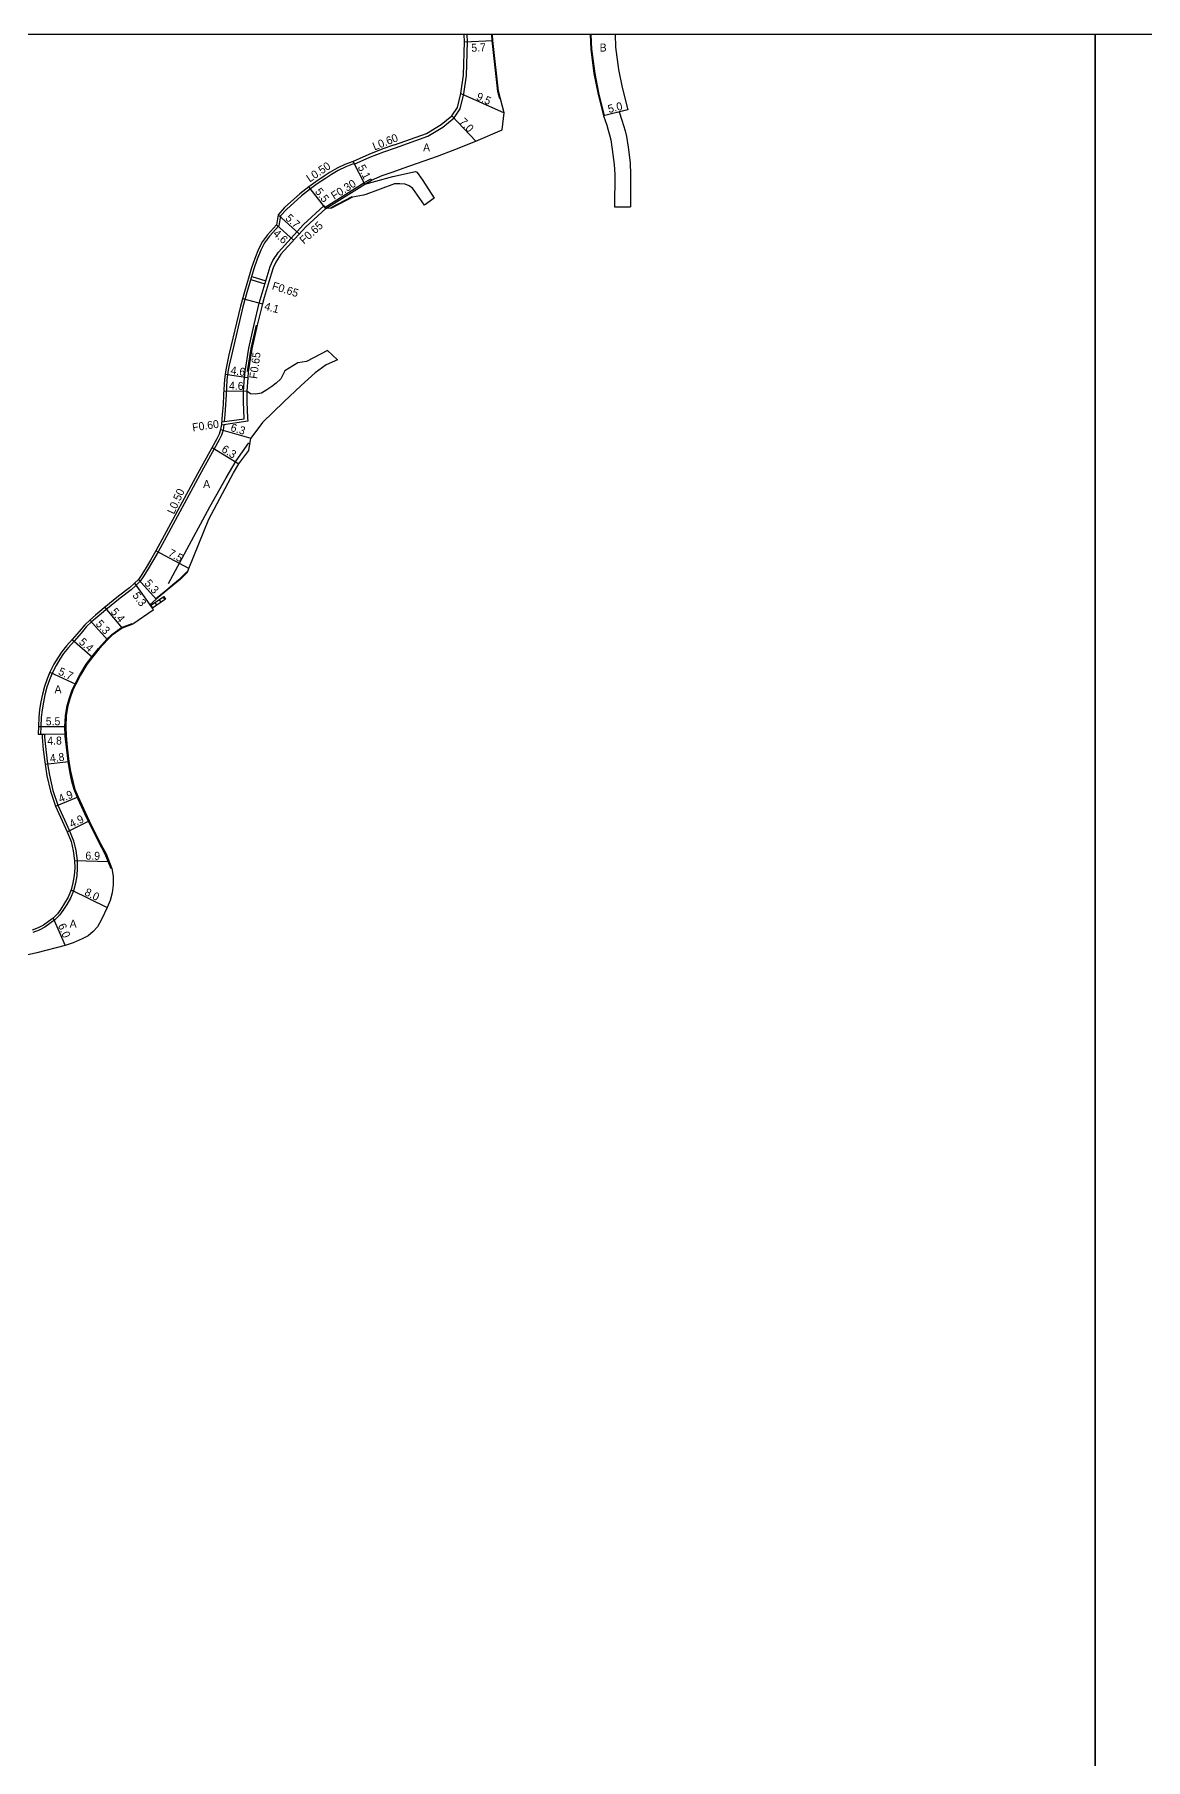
# Model space of a CAD drawing. Header units: metres. Extents: x -24000 to -21600, y -102000 to -99000.
# Drawn here: x -23412.1 to -23189.9, y -99344.9 to -99000 of the extents above; entities that cross this region are included whole.
import ezdxf

# ---------------------------------------------------------------- set-up
doc = ezdxf.new("R2010")
doc.units = ezdxf.units.M
doc.header["$LTSCALE"] = 2.5
for name, color, linetype in [('その他', 7, 'Continuous'), ('側溝・桝', 7, 'Continuous'), ('図郭', 7, 'Continuous'), ('幅員', 7, 'Continuous'), ('歩道・分離帯・安全施設', 7, 'Continuous'), ('舗装', 7, 'Continuous'), ('道路', 7, 'Continuous')]:
    doc.layers.add(name, color=color, linetype=linetype)
doc.styles.get("Standard").update_dxf_attribs({"font": ''})
doc.styles.get('Standard').set_extended_font_data('@MS PGothic')

msp = doc.modelspace()

# ---------------------------------------------------------------- linework, layer by layer
at = {"layer": 'その他', "flags": 128}
for points in [[(-23388.9, -99114.16), (-23386.25, -99112.35)], [(-23388.52, -99114.71), (-23388.9, -99114.16)], [(-23388.44, -99114.65), (-23388.82, -99114.1)], [(-23385.88, -99112.9), (-23388.52, -99114.71)], [(-23387.61, -99114.09), (-23387.99, -99113.54)], [(-23386.79, -99113.52), (-23387.17, -99112.97)], [(-23385.96, -99112.96), (-23386.34, -99112.41)], [(-23386.25, -99112.35), (-23385.88, -99112.9)]]:
    msp.add_lwpolyline(points, dxfattribs=at)
at = {"layer": '側溝・桝', "flags": 128}
for points in [[(-23348.38, -99025.36), (-23348.14, -99025.91), (-23345.01, -99024.51), (-23342.23, -99023.44), (-23339.9, -99022.63), (-23333.43, -99020.33), (-23330.43, -99018.5), (-23328.19, -99016.69), (-23326.94, -99014.84), (-23326.22, -99011.88), (-23325.71, -99008.19), (-23325.53, -99001.48), (-23325.57, -99000)], [(-23348.18, -99025.82), (-23349.83, -99026.46), (-23351.35, -99027.17), (-23352.69, -99027.96), (-23353.91, -99028.76), (-23355.56, -99029.87), (-23356.91, -99030.85), (-23358.73, -99032.25), (-23361.73, -99034.96), (-23362.91, -99036.27), (-23363.24, -99038.27), (-23365.11, -99040.35), (-23366.08, -99041.68), (-23366.84, -99043.12), (-23367.55, -99044.95), (-23368.2, -99046.82), (-23369.63, -99051.59), (-23370.4, -99054.48), (-23372.71, -99064.19), (-23373.14, -99066.14), (-23373.33, -99067.1), (-23373.48, -99068.07), (-23373.6, -99069.04), (-23373.77, -99072.02), (-23373.89, -99074.02), (-23374.03, -99076.02), (-23374.15, -99077.39)], [(-23353.8, -99034.77), (-23346.06, -99029.9)], [(-23368.66, -99048.36), (-23365.85, -99049.25)], [(-23368.85, -99048.98), (-23366.04, -99049.87)], [(-23369.62, -99071.33), (-23369.64, -99073.42), (-23369.51, -99076.74), (-23369.42, -99077.34), (-23374.72, -99078.08)], [(-23374.2, -99078.01), (-23374.2, -99078.04), (-23374.38, -99079.08), (-23374.7, -99080.1), (-23375.15, -99081.04), (-23379.04, -99088.05), (-23386.17, -99101.24), (-23387.37, -99103.46), (-23388.47, -99105.34), (-23389.53, -99107.15), (-23390.33, -99108.45), (-23390.93, -99109.31), (-23391.75, -99110.08), (-23392.77, -99111.01), (-23394.96, -99112.71), (-23397.81, -99115.03), (-23399.56, -99116.49), (-23400.71, -99117.45), (-23401.67, -99118.37), (-23402.79, -99119.7), (-23404.18, -99121.28), (-23405.28, -99122.55), (-23406.27, -99123.76), (-23407.01, -99124.89), (-23407.77, -99126.17), (-23408.56, -99127.69), (-23409.1, -99129.01), (-23409.62, -99130.5), (-23410, -99132.03), (-23410.31, -99133.49), (-23410.56, -99135.06), (-23410.73, -99136.51), (-23410.8, -99138.41), (-23410.86, -99139.91)], [(-23410.58, -99139.92), (-23410.08, -99139.91), (-23410.07, -99140.47), (-23409.84, -99142.94), (-23409.48, -99145.85), (-23409.11, -99148.11), (-23408.43, -99151.18), (-23407.44, -99154.1), (-23405.12, -99159.2), (-23404.27, -99161.22), (-23403.85, -99163.13), (-23403.59, -99165.14), (-23403.55, -99166.71), (-23403.65, -99168.2), (-23403.91, -99169.7), (-23404.28, -99171.21), (-23404.9, -99172.68), (-23405.65, -99173.95), (-23406.41, -99175.18), (-23407.1, -99176.11), (-23408, -99177.04), (-23408.99, -99177.77), (-23410.02, -99178.47), (-23411.16, -99179.1), (-23412.41, -99179.55)]]:
    msp.add_lwpolyline(points, dxfattribs=at)
at = {"layer": '側溝・桝'}
for points in [[(-23353.98, -99034.53), (-23346.22, -99029.64), (-23344.83, -99028.85), (-23344.68, -99029.11)], [(-23374.66, -99077.46), (-23370.15, -99076.83), (-23370.15, -99076.8), (-23370.29, -99073.43), (-23370.27, -99071.31), (-23370.07, -99068.59), (-23369.98, -99067.35), (-23369.24, -99062.7), (-23368.19, -99057.98), (-23367.14, -99053.69), (-23366.79, -99052.39), (-23365.39, -99047.73), (-23364.95, -99046.4), (-23364.41, -99045.19), (-23363.32, -99043.52), (-23358.33, -99037.99), (-23354.2, -99034.26), (-23353.8, -99034.77)]]:
    msp.add_lwpolyline(points, dxfattribs=at)
at = {"layer": '図郭'}
for points in [[(-24000, -99600), (-23200, -99600), (-23200, -99000), (-24000, -99000)], [(-23200, -99600), (-22400, -99600), (-22400, -99000), (-23200, -99000)]]:
    msp.add_lwpolyline(points, close=True, dxfattribs=at)
at = {"layer": '幅員', "flags": 128}
for points in [[(-23326.13, -99001.48), (-23320.43, -99001.2)], [(-23326.81, -99011.77), (-23318.14, -99015.65)], [(-23328.64, -99016.29), (-23323.82, -99021.36)], [(-23293.47, -99015.03), (-23298.31, -99016.25)], [(-23346.06, -99029.9), (-23348.38, -99025.36)], [(-23353.8, -99034.77), (-23357.21, -99030.45)], [(-23363.71, -99038.05), (-23360.29, -99041.13)], [(-23363.38, -99036.04), (-23359.15, -99039.86)], [(-23370.47, -99052.8), (-23366.51, -99053.85)], [(-23369.42, -99068.64), (-23373.98, -99068)], [(-23374.22, -99071.24), (-23369.62, -99071.33)], [(-23374.87, -99078.96), (-23368.83, -99080.74)], [(-23376.57, -99082.57), (-23371.2, -99085.87)], [(-23381.21, -99106.79), (-23387.81, -99103.21)], [(-23411.3, -99138.39), (-23405.8, -99138.37)], [(-23410.58, -99139.92), (-23405.78, -99139.86)], [(-23409.97, -99145.92), (-23405.21, -99145.33)], [(-23407.91, -99154.29), (-23403.37, -99152.45)], [(-23405.58, -99159.41), (-23401.19, -99157.23)], [(-23404.09, -99165.18), (-23397.19, -99165.33)], [(-23404.76, -99171.05), (-23397.58, -99174.57)], [(-23408.33, -99176.66), (-23405.98, -99182.18)]]:
    msp.add_lwpolyline(points, dxfattribs=at)
at = {"layer": '幅員'}
for points in [[(-23392.09, -99109.71), (-23389, -99114.02)], [(-23391.31, -99108.98), (-23387.74, -99112.89)], [(-23401.05, -99117.07), (-23397.51, -99121.02)], [(-23398.05, -99114.58), (-23394.59, -99118.72)], [(-23404.56, -99120.95), (-23400.49, -99124.5)], [(-23409.01, -99127.47), (-23403.84, -99129.88)]]:
    msp.add_lwpolyline(points, dxfattribs=at)
at = {"layer": '歩道・分離帯・安全施設', "flags": 128}
for points in [[(-23319.04, -99012.88), (-23319.46, -99011.37), (-23320.58, -99001.21), (-23320.67, -99000)], [(-23300.85, -99000), (-23300.71, -99002.96), (-23300.07, -99007.77), (-23299.31, -99011.66), (-23298.17, -99016.21)], [(-23352.76, -99034.57), (-23348.58, -99032.4)], [(-23369.48, -99067.4), (-23368.75, -99062.79), (-23367.7, -99058.1)], [(-23385.29, -99109.8), (-23377.01, -99094.47), (-23373.76, -99088.65), (-23371.74, -99085.26), (-23369.23, -99081.67)], [(-23387.84, -99112.77), (-23385.92, -99111.22), (-23384.44, -99109.97), (-23382.98, -99108.77), (-23381.62, -99107.41)]]:
    msp.add_lwpolyline(points, dxfattribs=at)
at = {"layer": '歩道・分離帯・安全施設'}
msp.add_lwpolyline([(-23396.78, -99166.79), (-23397.93, -99163.86), (-23399.3, -99161.38), (-23401.68, -99156.56), (-23403.35, -99152.88), (-23404.14, -99150.93), (-23404.59, -99149.36), (-23405.03, -99147.33), (-23405.37, -99145.26), (-23405.72, -99142.49), (-23405.93, -99140.26), (-23406, -99138.37), (-23405.9, -99136.22), (-23405.56, -99134.17), (-23405.17, -99132.81), (-23404.54, -99131.06), (-23403.98, -99129.81), (-23403.05, -99128), (-23401.74, -99125.88), (-23400.6, -99124.41), (-23399.28, -99122.77), (-23397.62, -99120.91), (-23396.64, -99119.99), (-23394.66, -99118.59), (-23392.57, -99117.79)], dxfattribs=at)
at = {"layer": '道路', "flags": 128}
for points in [[(-23346.06, -99029.9), (-23344.68, -99029.11), (-23342.54, -99028.17), (-23340.4, -99027.43), (-23338.35, -99026.75), (-23331.53, -99024.33), (-23328.4, -99023.16), (-23323.82, -99021.36), (-23318.55, -99019.09), (-23318.14, -99015.65), (-23319.31, -99011.34), (-23320.43, -99001.2), (-23320.52, -99000)], [(-23340.11, -99022.07), (-23333.69, -99019.79), (-23330.77, -99018.01), (-23328.64, -99016.29), (-23327.5, -99014.59), (-23326.81, -99011.77), (-23326.31, -99008.14), (-23326.13, -99001.48), (-23326.17, -99000)], [(-23301, -99000), (-23300.86, -99002.97), (-23300.22, -99007.79), (-23299.46, -99011.69), (-23298.31, -99016.25), (-23297.67, -99018.14), (-23297.37, -99019.1), (-23297.1, -99020.06), (-23296.86, -99021.03), (-23296.55, -99023), (-23296.28, -99024.98), (-23296.17, -99025.98), (-23296.07, -99027.98), (-23296.08, -99034.49)], [(-23296, -99000), (-23295.88, -99002.52), (-23295.29, -99006.98), (-23294.58, -99010.6), (-23293.47, -99015.03), (-23295.21, -99015.47), (-23294.64, -99017.15), (-23294.32, -99018.18), (-23294.01, -99019.24), (-23293.73, -99020.4), (-23293.4, -99022.54), (-23293.12, -99024.6), (-23293, -99025.73), (-23292.88, -99027.9), (-23292.9, -99034.49)], [(-23340.11, -99022.07), (-23342.44, -99022.87), (-23345.24, -99023.96), (-23348.38, -99025.36), (-23350.03, -99026), (-23351.58, -99026.73), (-23352.96, -99027.54), (-23354.19, -99028.34), (-23355.85, -99029.46), (-23357.21, -99030.45), (-23359.05, -99031.86), (-23362.08, -99034.61), (-23363.38, -99036.04), (-23363.71, -99038.05), (-23365.5, -99040.03), (-23366.51, -99041.41), (-23367.29, -99042.91), (-23368.02, -99044.78), (-23368.68, -99046.67), (-23370.11, -99051.45), (-23370.88, -99054.35), (-23373.2, -99064.08), (-23373.63, -99066.03), (-23373.82, -99067.02), (-23373.98, -99068), (-23374.09, -99069), (-23374.27, -99071.99), (-23374.39, -99073.99), (-23374.53, -99075.98), (-23374.7, -99077.98), (-23374.87, -99078.96), (-23375.17, -99079.91), (-23375.6, -99080.82), (-23379.48, -99087.81), (-23386.61, -99101.01), (-23387.81, -99103.21), (-23388.91, -99105.09), (-23389.96, -99106.89), (-23390.75, -99108.17), (-23391.31, -99108.98), (-23392.09, -99109.71), (-23393.09, -99110.62), (-23395.28, -99112.32), (-23398.13, -99114.64), (-23399.88, -99116.11), (-23401.05, -99117.07), (-23402.03, -99118.03), (-23403.17, -99119.37), (-23404.56, -99120.95), (-23405.66, -99122.23), (-23406.67, -99123.47), (-23407.43, -99124.63), (-23408.2, -99125.93), (-23409.01, -99127.47), (-23409.57, -99128.84), (-23410.1, -99130.36), (-23410.48, -99131.91), (-23410.8, -99133.4), (-23411.06, -99134.99), (-23411.23, -99136.47), (-23411.3, -99138.39), (-23411.35, -99139.89), (-23410.58, -99139.92), (-23410.57, -99140.5), (-23410.34, -99143), (-23409.97, -99145.92), (-23409.6, -99148.21), (-23408.91, -99151.32), (-23407.91, -99154.29), (-23405.58, -99159.41), (-23404.75, -99161.37), (-23404.34, -99163.22), (-23404.09, -99165.18), (-23404.05, -99166.7), (-23404.15, -99168.14), (-23404.4, -99169.59), (-23404.76, -99171.05), (-23405.35, -99172.46), (-23406.07, -99173.69), (-23406.83, -99174.9), (-23407.48, -99175.79), (-23408.33, -99176.66), (-23409.28, -99177.36), (-23410.28, -99178.05), (-23411.37, -99178.64), (-23412.56, -99179.07)], [(-23346.06, -99029.9), (-23343.85, -99029.35), (-23340.42, -99028.37), (-23335.92, -99027.36), (-23335.61, -99027.52), (-23335.35, -99027.89), (-23334.45, -99029.22), (-23332.19, -99032.75)], [(-23334.1, -99034.12), (-23336.41, -99030.79), (-23337.14, -99030.28), (-23337.97, -99029.94), (-23339.03, -99029.84), (-23340.11, -99029.87), (-23345.86, -99031.97), (-23346.33, -99032.1), (-23348.52, -99032.54), (-23352.69, -99034.7), (-23353.8, -99034.77)], [(-23353.8, -99034.77), (-23357.85, -99038.43), (-23362.8, -99043.91), (-23363.83, -99045.5), (-23364.34, -99046.64), (-23364.77, -99047.92), (-23366.17, -99052.57), (-23366.51, -99053.85), (-23367.55, -99058.13), (-23368.6, -99062.82), (-23369.33, -99067.42), (-23369.42, -99068.64), (-23369.62, -99071.33)], [(-23332.19, -99032.75), (-23334.1, -99034.12)], [(-23296.08, -99034.49), (-23292.9, -99034.49)], [(-23353.52, -99063.21), (-23357.72, -99065.38), (-23359.4, -99065.67), (-23362.01, -99067.26), (-23362.81, -99068.83), (-23363.75, -99069.69), (-23364.6, -99070.37), (-23365.66, -99071.07), (-23366.72, -99071.72), (-23367.91, -99071.94), (-23368.91, -99071.86), (-23369.62, -99071.33)], [(-23351.52, -99065.07), (-23353.76, -99066.05), (-23355.95, -99067.64), (-23358.75, -99070.2), (-23362.22, -99073.47), (-23366.52, -99077.61), (-23368.83, -99080.74)], [(-23351.52, -99065.07), (-23353.52, -99063.21)]]:
    msp.add_lwpolyline(points, dxfattribs=at)
at = {"layer": '道路'}
for points in [[(-23382.87, -99108.88), (-23381.51, -99107.51), (-23381.21, -99106.79), (-23377.24, -99096.88), (-23372.29, -99087.62), (-23371.2, -99085.87), (-23369.24, -99083.17), (-23368.83, -99080.74)], [(-23382.87, -99108.88), (-23384.34, -99110.09), (-23385.82, -99111.33), (-23387.74, -99112.89), (-23389, -99114.02), (-23388.9, -99114.16), (-23388.52, -99114.71), (-23388.36, -99115.07), (-23392.43, -99117.9), (-23394.59, -99118.72), (-23396.54, -99120.11), (-23397.51, -99121.02), (-23399.17, -99122.86), (-23400.49, -99124.5), (-23401.61, -99125.97), (-23402.92, -99128.08), (-23403.84, -99129.88), (-23404.4, -99131.12), (-23405.02, -99132.85), (-23405.41, -99134.2)], [(-23405.41, -99134.2), (-23405.75, -99136.23), (-23405.8, -99138.37), (-23405.78, -99140.25), (-23405.57, -99142.48), (-23405.21, -99145.33), (-23404.88, -99147.31), (-23404.44, -99149.32), (-23404, -99150.88), (-23403.37, -99152.45), (-23401.19, -99157.23), (-23399.17, -99161.31), (-23397.79, -99163.8), (-23396.65, -99166.74), (-23396.35, -99168.28), (-23396.38, -99170.02), (-23396.54, -99171.61), (-23396.98, -99173.14), (-23397.58, -99174.57), (-23398.66, -99176.96), (-23399.48, -99178.43), (-23400.33, -99179.36), (-23401.39, -99180.21), (-23402.57, -99180.83), (-23404.38, -99181.63), (-23405.98, -99182.18), (-23411.65, -99183.63), (-23415.75, -99184.54)]]:
    msp.add_lwpolyline(points, dxfattribs=at)

# ---------------------------------------------------------------- texts
at = {"layer": '側溝・桝'}
for s, rotation, p in [('L0.60', 21.7967, (-23344.1, -99023.2)), ('L0.50', 33.96, (-23357.05, -99029.61)), ('F0.30', 32.1659, (-23352.16, -99033.08)), ('F0.65', 42.104, (-23358.22, -99042)), ('F0.65', 342.5025, (-23364.71, -99050.93)), ('F0.65', 82.3989, (-23367.57, -99068.92)), ('F0.60', 7.9878, (-23380.43, -99079.36)), ('L0.50', 65.474, (-23384.19, -99096.04))]:
    msp.add_text(s, height=1.6, rotation=rotation, dxfattribs=at).set_placement(p)
at = {"layer": '幅員'}
for s, rotation, p in [('5.7', 2.8201, (-23324.71, -99003.47)), ('9.5', 335.8661, (-23323.89, -99012.96)), ('5.0', 14.0806, (-23297.21, -99015.71)), ('7.0', 313.5749, (-23327.26, -99017.59)), ('5.1', 296.988, (-23347.51, -99026.51)), ('5.5', 308.2845, (-23356.1, -99031.45)), ('5.7', 317.9305, (-23362.04, -99036.92)), ('4.6', 317.9305, (-23364.5, -99040.01)), ('4.1', 345.1277, (-23366.24, -99055.01)), ('4.6', 358.8066, (-23373.21, -99071.01)), ('4.6', 352.0916, (-23372.95, -99067.89)), ('6.3', 343.537, (-23373, -99079.25)), ('6.3', 328.4206, (-23374.84, -99083.33)), ('7.5', 331.5324, (-23385.5, -99104.18)), ('5.3', 312.3509, (-23390.2, -99109.82)), ('5.3', 305.6374, (-23392.58, -99112.16)), ('5.3', 311.8889, (-23399.95, -99117.92)), ('5.4', 309.9025, (-23396.96, -99115.49)), ('5.4', 318.9204, (-23403.34, -99121.68)), ('5.7', 335.0782, (-23407.47, -99127.91)), ('5.5', 0.2558, (-23409.83, -99138.13)), ('4.8', 0.6325, (-23409.52, -99142)), ('4.8', 7.0715, (-23408.92, -99145.54)), ('4.9', 21.9483, (-23406.93, -99153.62)), ('4.9', 26.317, (-23404.65, -99158.67)), ('6.9', 358.766, (-23401.91, -99164.97)), ('8.0', 333.9, (-23402.23, -99172.01)), ('6.0', 293.0557, (-23407.44, -99178.13))]:
    msp.add_text(s, height=1.6, rotation=rotation, dxfattribs=at).set_placement(p)
at = {"layer": '舗装'}
for s, p in [('B', (-23299.08, -99003.41)), ('A', (-23334.39, -99023.38)), ('A', (-23378.37, -99090.68)), ('A', (-23408.08, -99131.71)), ('A', (-23405.06, -99178.59))]:
    msp.add_text(s, height=1.6, dxfattribs=at).set_placement(p)

doc.saveas('drawing.dxf')
